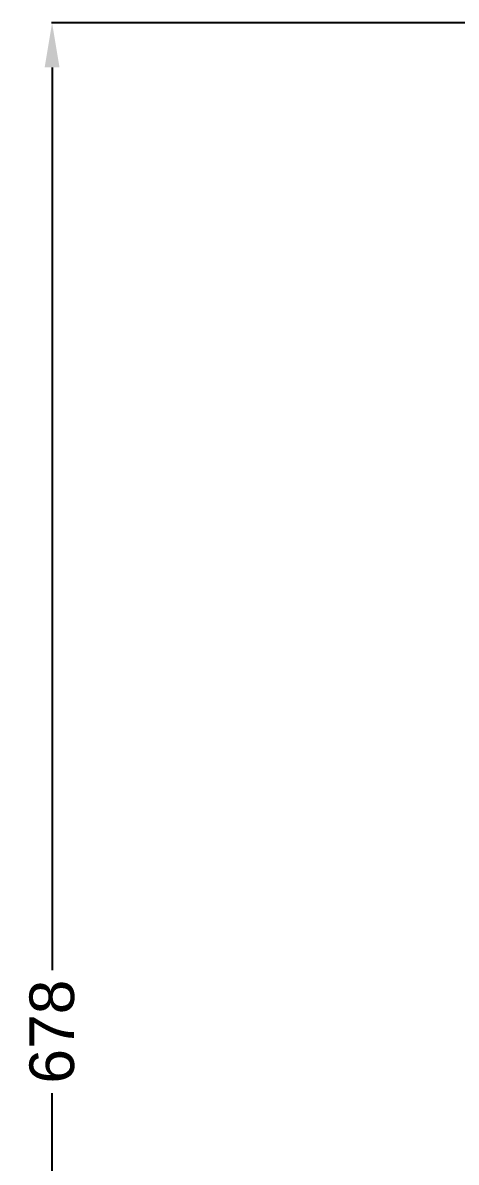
# Model space of a CAD drawing. Header units: millimetres. Extents: x 19741 to 22117, y -10160 to -6800.
# Drawn here: x 20746.5 to 20892.2, y -8388.4 to -8005.6 of the extents above; entities that cross this region are included whole.
import ezdxf

# ---------------------------------------------------------------- set-up
doc = ezdxf.new("R2010")
doc.units = ezdxf.units.MM
doc.styles.add('ARIAL', font='arial.ttf')
doc.dimstyles.get("Standard").update_dxf_attribs({"dimtxt": 15, "dimasz": 15, "dimexe": 0.18, "dimexo": 0.0625, "dimgap": 4, "dimtad": 0, "dimdec": 1, "dimdsep": 46, "dimtxsty": 'ARIAL', "dimcen": 0, "dimclrd": 5, "dimclre": 5, "dimclrt": 5, "dimadec": 0, "dimazin": 0, "dimtfac": 1, "dimtdec": 1, "dimtofl": 0, "dimtmove": 0, "dimatfit": 3, "dimfxl": 1, "dimtolj": 1, "dimtzin": 0, "dimarcsym": 0})

# ---------------------------------------------------------------- blocks, each defined once
blk = doc.blocks.new('*D96')
at = {"color": 5, "lineweight": -2, "transparency": 16777216}
for p, q in [((20929.22, -8005.55), (20756.2, -8005.55)), ((20756.38, -8020.55), (20756.38, -8323.92)), ((20756.38, -8668.55), (20756.38, -8365.18)), ((20929.22, -8683.55), (20756.2, -8683.55))]:
    blk.add_line(p, q, dxfattribs=at)
at = {"color": 5, "transparency": 16777216}
for points in [[(20753.88, -8020.55), (20758.88, -8020.55), (20756.38, -8005.55)], [(20753.88, -8668.55), (20758.88, -8668.55), (20756.38, -8683.55)]]:
    blk.add_solid(points, dxfattribs=at)
at = {"layer": 'Defpoints', "color": 0, "transparency": 16777216}
for p in [(20929.29, -8005.55), (20756.38, -8683.55), (20929.29, -8683.55)]:
    blk.add_point(p, dxfattribs=at)
at = {"color": 5, "transparency": 16777216, "insert": (20756.38, -8344.55), "char_height": 15, "attachment_point": 5, "rotation": 90, "style": 'ARIAL'}
blk.add_mtext('\\A1;678', dxfattribs=at)

msp = doc.modelspace()

# ---------------------------------------------------------------- dimensions: what is measured, and where the dimension line sits
dim = msp.add_linear_dim(base=(20756.38, -8683.55), p1=(20929.29, -8005.55), p2=(20929.29, -8683.55), angle=90, dimstyle='Standard')
dim.commit()
dim.dimension.update_dxf_attribs({"geometry": '*D96', "text_midpoint": (20756.38, -8344.55), "dimtype": 160})

doc.saveas('drawing.dxf')
